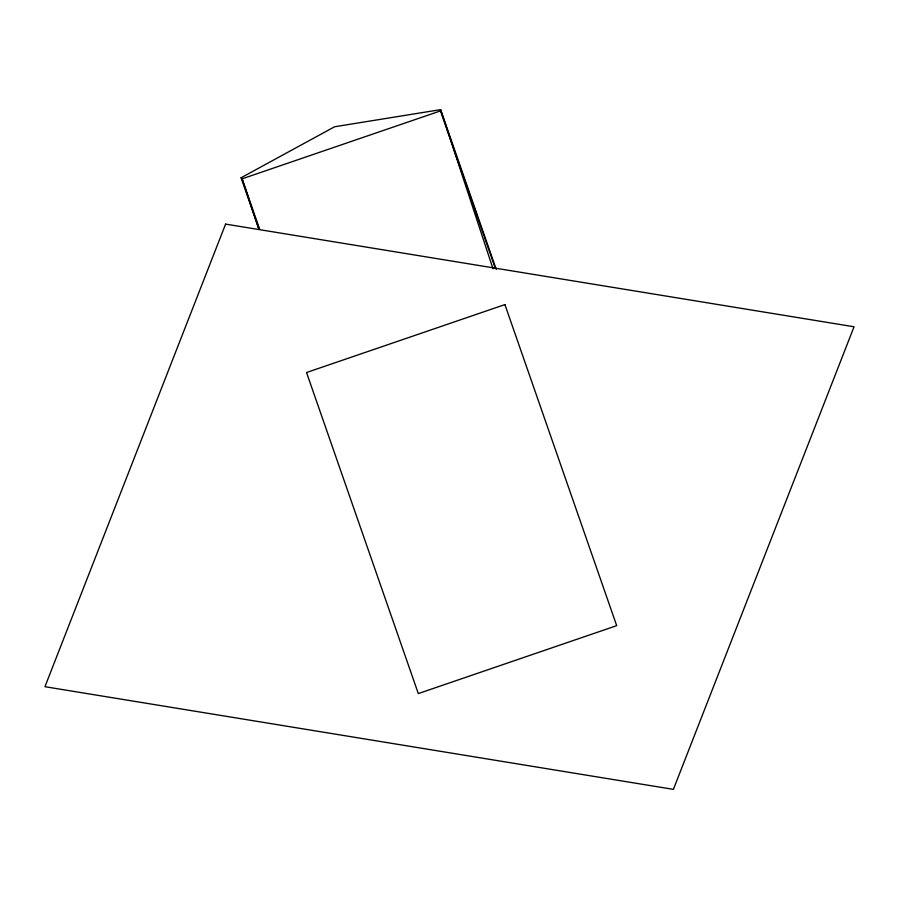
<?xml version="1.0" encoding="UTF-8"?>
<svg xmlns="http://www.w3.org/2000/svg" width="899" height="899" viewBox="0 0 899 899"><rect width="100%" height="100%" fill="white"/><g stroke="black" fill="none" stroke-linecap="round" stroke-linejoin="round"><path stroke-width="1.35" d="M259.024 229.279L241.078 177.755L334.608 126.759L440.622 109.633L493 268.767M241.078 177.755L242.101 178.834L259.586 229.043M440.622 109.633L496.282 269.509M495.214 268.127L440.476 110.903L242.101 178.834L258.867 229.245M225.593 224.109L44.95 686.701L673.396 789.367L854.05 326.775L225.593 224.109M504.912 304.592L306.537 372.523L418.305 693.579L616.692 625.659L504.912 304.592"/></g></svg>
